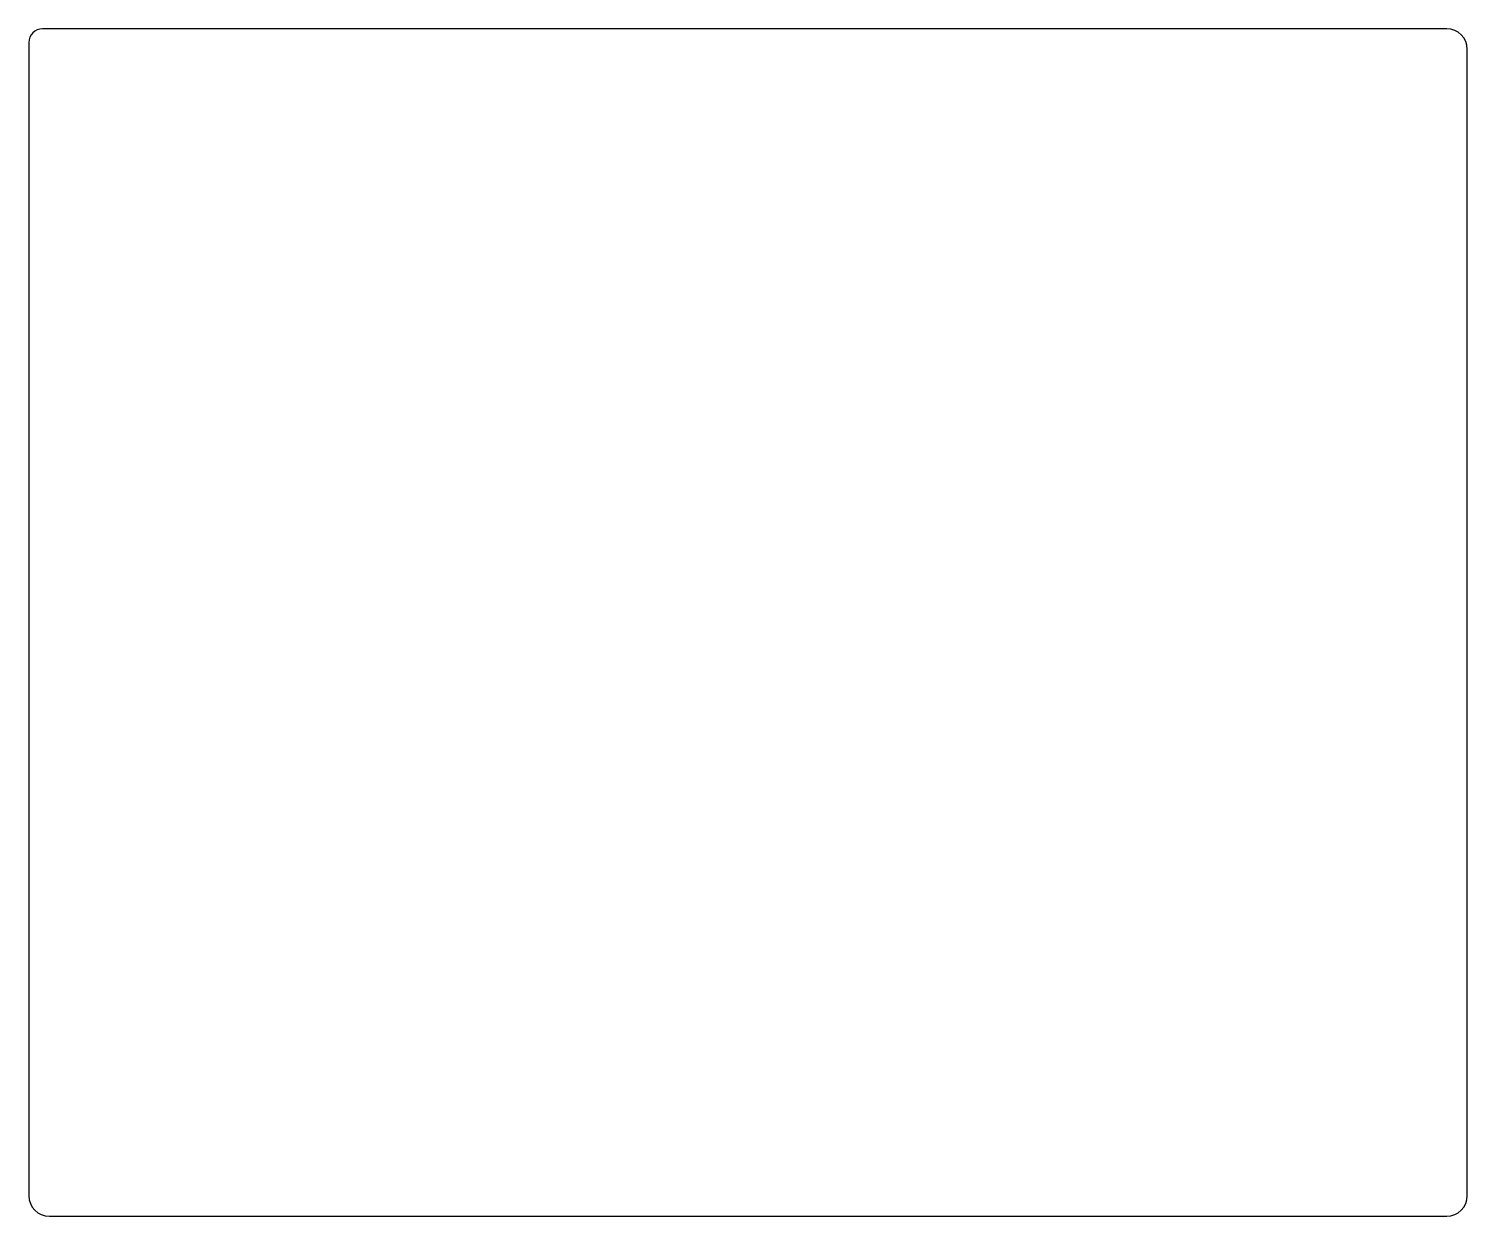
# Model space of a CAD drawing. Header units: millimetres. Extents: x 5 to 1052, y 2 to 867.
import ezdxf

# ---------------------------------------------------------------- set-up
doc = ezdxf.new("R2010")
doc.units = ezdxf.units.MM

msp = doc.modelspace()

# ---------------------------------------------------------------- linework, layer by layer
at = {"color": 7, "linetype": 'Continuous'}
for p, q in [((1037.1, 866.7), (14.6, 866.7)), ((4.6, 856.7), (4.6, 17)), ((1052.1, 17), (1052.1, 851.7)), ((19.6, 2), (1037.1, 2))]:
    msp.add_line(p, q, dxfattribs=at)
for centre, radius, start, end in [((14.6, 856.7), 10, 90, 180), ((1037.1, 851.7), 15, 0, 90), ((19.6, 17), 15, 180, 270), ((1037.1, 17), 15, 270, 0)]:
    msp.add_arc(centre, radius, start, end, dxfattribs=at)

doc.saveas('drawing.dxf')
